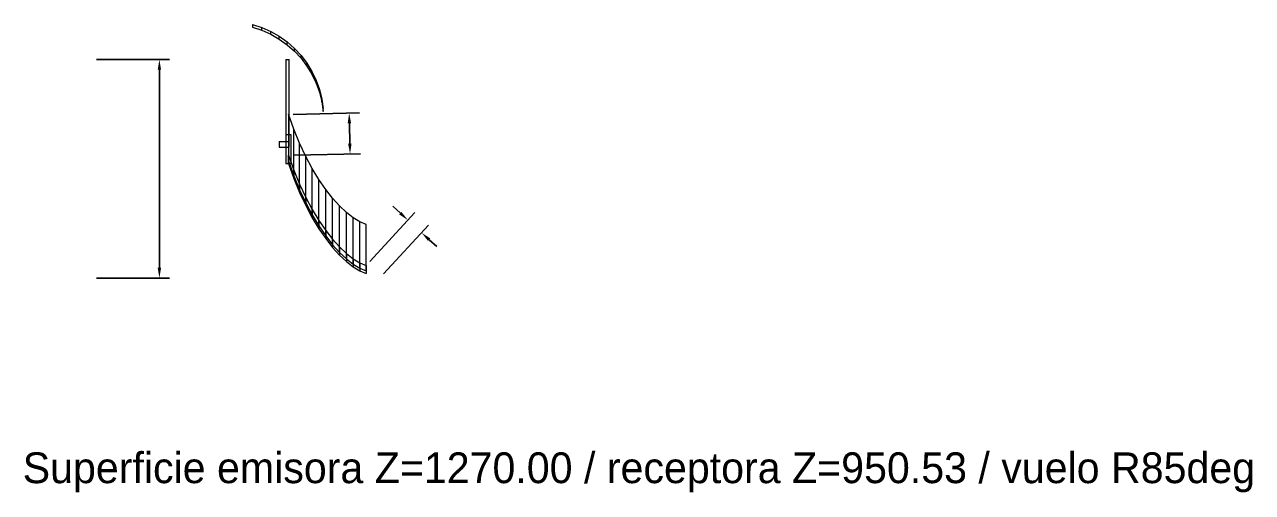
# Model space of a CAD drawing. Header units: millimetres. Extents: x -1970 to 34302, y -80068 to 6837.
# Drawn here: x 3 to 1799, y -47314 to -46629 of the extents above; entities that cross this region are included whole.
import ezdxf

# ---------------------------------------------------------------- set-up
doc = ezdxf.new("R2010")
doc.units = ezdxf.units.MM
for name, color, linetype, lineweight in [('COTAS_P', 1, 'Continuous', 0), ('DET_C05-C07', 7, 'Continuous', 0), ('TEXTOS', 4, 'Continuous', 0)]:
    doc.layers.add(name, color=color, linetype=linetype, lineweight=lineweight)
doc.dimstyles.new('R19_10', dxfattribs={"dimtxt": 25, "dimasz": 15, "dimexe": 15, "dimexo": 8, "dimgap": 10, "dimtad": 1, "dimtih": 1, "dimtoh": 1, "dimdsep": 46, "dimcen": 0.09, "dimadec": 0, "dimazin": 0, "dimtfac": 1, "dimtdec": 4, "dimtofl": 0, "dimtmove": 0, "dimatfit": 3, "dimfxl": 1, "dimtolj": 1, "dimtzin": 0, "dimarcsym": 0})

# ---------------------------------------------------------------- blocks, each defined once
blk = doc.blocks.new('*D44')
at = {"layer": 'COTAS_P', "color": 0, "lineweight": -2, "transparency": 16777216}
for p, q in [((395.7, -46760.7), (492.6, -46758.5)), ((478, -46773.8), (478.6, -46803.5)), ((397, -46820.4), (494, -46818.2))]:
    blk.add_line(p, q, dxfattribs=at)
at = {"layer": 'COTAS_P', "color": 0, "transparency": 16777216}
for points in [[(480.5, -46773.8), (475.5, -46773.9), (477.6, -46758.8)], [(481.1, -46803.5), (476.1, -46803.6), (479, -46818.5)]]:
    blk.add_solid(points, dxfattribs=at)
at = {"layer": 'Defpoints', "color": 0, "transparency": 16777216}
for p in [(387.7, -46760.9), (389, -46820.5), (479, -46818.5)]:
    blk.add_point(p, dxfattribs=at)
blk = doc.blocks.new('*D45')
at = {"layer": 'COTAS_P', "color": 0, "lineweight": -2, "transparency": 16777216}
for p, q in [((508.1, -46975.7), (573.7, -46904.3)), ((552.6, -46905.2), (541.5, -46895.1)), ((528.1, -46994.1), (593.7, -46922.7)), ((594.6, -46943.9), (605.7, -46954))]:
    blk.add_line(p, q, dxfattribs=at)
at = {"layer": 'COTAS_P', "color": 0, "transparency": 16777216}
for points in [[(554.2, -46903.4), (550.9, -46907), (563.6, -46915.4)], [(596.3, -46942.1), (592.9, -46945.7), (583.6, -46933.7)]]:
    blk.add_solid(points, dxfattribs=at)
at = {"layer": 'Defpoints', "color": 0, "transparency": 16777216}
for p in [(583.6, -46933.7), (502.7, -46981.6), (522.7, -47000)]:
    blk.add_point(p, dxfattribs=at)
blk = doc.blocks.new('*D46')
at = {"layer": 'COTAS_P', "color": 0, "lineweight": -2, "transparency": 16777216}
for p, q in [((108, -46680.5), (215, -46680.5)), ((200, -46985), (200, -46695.5)), ((108, -47000), (215, -47000))]:
    blk.add_line(p, q, dxfattribs=at)
at = {"layer": 'COTAS_P', "color": 0, "transparency": 16777216}
for points in [[(197.5, -46695.5), (202.5, -46695.5), (200, -46680.5)], [(197.5, -46985), (202.5, -46985), (200, -47000)]]:
    blk.add_solid(points, dxfattribs=at)
at = {"layer": 'Defpoints', "color": 0, "transparency": 16777216}
for p in [(100, -46680.5), (200, -46680.5), (100, -47000)]:
    blk.add_point(p, dxfattribs=at)

msp = doc.modelspace()

# ---------------------------------------------------------------- linework, layer by layer
at = {"layer": 'DET_C05-C07'}
for p, q in [((336.235, -46629.301), (349.791, -46633.684)), ((336.235, -46629.301), (336.235, -46633.301)), ((336.235, -46633.301), (349.791, -46637.684)), ((349.791, -46637.684), (349.791, -46633.684)), ((349.791, -46633.684), (362.832, -46639.422)), ((349.791, -46637.684), (362.832, -46643.422)), ((362.832, -46643.422), (362.832, -46639.422)), ((362.832, -46639.422), (375.222, -46646.456)), ((362.832, -46643.422), (375.222, -46650.456)), ((375.222, -46650.456), (375.222, -46646.456)), ((375.222, -46646.456), (386.833, -46654.712)), ((375.222, -46650.456), (386.833, -46658.712)), ((386.833, -46658.712), (386.833, -46654.712)), ((386.833, -46654.712), (397.545, -46664.106)), ((386.833, -46658.712), (397.545, -46668.106)), ((397.545, -46668.106), (397.545, -46664.106)), ((397.545, -46664.106), (407.246, -46674.54)), ((397.545, -46668.106), (407.246, -46678.54)), ((385, -46680.53), (390, -46680.53)), ((385, -46680.53), (385, -46800.53)), ((390, -46800.53), (390, -46680.53)), ((407.246, -46678.54), (407.246, -46674.54)), ((407.246, -46674.54), (415.837, -46685.906)), ((407.246, -46678.54), (415.837, -46689.906)), ((415.837, -46689.906), (415.837, -46685.906)), ((415.837, -46685.906), (423.228, -46698.086)), ((415.837, -46689.906), (423.228, -46702.086)), ((423.228, -46702.086), (423.228, -46698.086)), ((423.228, -46698.086), (429.343, -46710.955)), ((423.228, -46702.086), (429.343, -46714.955)), ((429.343, -46714.955), (429.343, -46710.955)), ((429.343, -46710.955), (434.119, -46724.378)), ((429.343, -46714.955), (434.119, -46728.378)), ((434.119, -46728.378), (434.119, -46724.378)), ((434.119, -46724.378), (437.505, -46738.217)), ((434.119, -46728.378), (437.505, -46742.217)), ((437.505, -46742.217), (437.505, -46738.217)), ((437.505, -46738.217), (439.467, -46752.329)), ((437.505, -46742.217), (439.467, -46756.329)), ((396.751, -46782.421), (389, -46760.53)), ((389, -46760.53), (389, -46828.53)), ((439.467, -46756.329), (439.467, -46752.329)), ((393, -46790.53), (385, -46790.53)), ((385, -46790.53), (385, -46832.53)), ((393, -46832.53), (393, -46790.53)), ((396.751, -46850.421), (396.751, -46782.421)), ((405.158, -46802.951), (396.751, -46782.421)), ((375, -46800.53), (390, -46800.53)), ((375, -46800.53), (375, -46808.53)), ((375, -46808.53), (390, -46808.53)), ((385, -46800.53), (390, -46800.53)), ((390, -46808.53), (390, -46800.53)), ((405.158, -46870.951), (405.158, -46802.951)), ((414.117, -46822.068), (405.158, -46802.951)), ((385, -46832.53), (393, -46832.53)), ((389, -46820.53), (396.751, -46842.421)), ((389, -46828.53), (389, -46820.53)), ((389, -46828.53), (396.751, -46850.421)), ((389, -46832.53), (389, -46828.53)), ((389, -46832.53), (396.751, -46854.421)), ((414.117, -46890.068), (414.117, -46822.068)), ((423.527, -46839.718), (414.117, -46822.068)), ((396.751, -46842.421), (396.751, -46850.421)), ((396.751, -46842.421), (405.158, -46862.951)), ((396.751, -46850.421), (396.751, -46854.421)), ((396.751, -46850.421), (405.158, -46870.951)), ((423.527, -46907.718), (423.527, -46839.718)), ((433.283, -46855.847), (423.527, -46839.718)), ((396.751, -46854.421), (405.158, -46874.951)), ((405.158, -46862.951), (405.158, -46870.951)), ((405.158, -46862.951), (414.117, -46882.068)), ((433.283, -46923.847), (433.283, -46855.847)), ((443.285, -46870.4), (433.283, -46855.847)), ((405.158, -46870.951), (405.158, -46874.951)), ((405.158, -46870.951), (414.117, -46890.068)), ((405.158, -46874.951), (414.117, -46894.068)), ((414.117, -46882.068), (414.117, -46890.068)), ((414.117, -46882.068), (423.527, -46899.718)), ((443.285, -46938.4), (443.285, -46870.4)), ((453.428, -46883.324), (443.285, -46870.4)), ((453.428, -46951.324), (453.428, -46883.324)), ((463.611, -46894.565), (453.428, -46883.324)), ((414.117, -46890.068), (414.117, -46894.068)), ((414.117, -46890.068), (423.527, -46907.718)), ((414.117, -46894.068), (423.527, -46911.718)), ((423.527, -46899.718), (423.527, -46907.718)), ((423.527, -46899.718), (433.283, -46915.847)), ((463.611, -46962.565), (463.611, -46894.565)), ((473.731, -46904.068), (463.611, -46894.565)), ((473.731, -46972.068), (473.731, -46904.068)), ((483.685, -46911.78), (473.731, -46904.068)), ((423.527, -46907.718), (423.527, -46911.718)), ((423.527, -46907.718), (433.283, -46923.847)), ((423.527, -46911.718), (433.283, -46927.847)), ((433.283, -46915.847), (433.283, -46923.847)), ((433.283, -46915.847), (443.285, -46930.4)), ((483.685, -46979.78), (483.685, -46911.78)), ((493.371, -46917.647), (483.685, -46911.78)), ((493.371, -46985.647), (493.371, -46917.647)), ((502.685, -46921.614), (493.371, -46917.647)), ((502.685, -46989.614), (502.685, -46921.614)), ((433.283, -46923.847), (433.283, -46927.847)), ((433.283, -46923.847), (443.285, -46938.4)), ((433.283, -46927.847), (443.285, -46942.4)), ((443.285, -46930.4), (443.285, -46938.4)), ((443.285, -46930.4), (453.428, -46943.324)), ((443.285, -46938.4), (443.285, -46942.4)), ((443.285, -46938.4), (453.428, -46951.324)), ((443.285, -46942.4), (453.428, -46955.324)), ((453.428, -46943.324), (453.428, -46951.324)), ((453.428, -46943.324), (463.611, -46954.565)), ((453.428, -46951.324), (453.428, -46955.324)), ((453.428, -46951.324), (463.611, -46962.565)), ((453.428, -46955.324), (463.611, -46966.565)), ((463.611, -46954.565), (463.611, -46962.565)), ((463.611, -46954.565), (473.731, -46964.068)), ((463.611, -46962.565), (463.611, -46966.565)), ((463.611, -46962.565), (473.731, -46972.068)), ((463.611, -46966.565), (473.731, -46976.068)), ((473.731, -46964.068), (473.731, -46972.068)), ((473.731, -46964.068), (483.685, -46971.78)), ((473.731, -46972.068), (473.731, -46976.068)), ((473.731, -46972.068), (483.685, -46979.78)), ((473.731, -46976.068), (483.685, -46983.78)), ((483.685, -46971.78), (483.685, -46979.78)), ((483.685, -46971.78), (493.371, -46977.647)), ((483.685, -46979.78), (483.685, -46983.78)), ((483.685, -46979.78), (493.371, -46985.647)), ((483.685, -46983.78), (493.371, -46989.647)), ((493.371, -46977.647), (493.371, -46985.647)), ((493.371, -46977.647), (502.685, -46981.614)), ((493.371, -46985.647), (493.371, -46989.647)), ((493.371, -46985.647), (502.685, -46989.614)), ((493.371, -46989.647), (502.685, -46993.614)), ((502.685, -46981.614), (502.685, -46989.614)), ((502.685, -46989.614), (502.685, -46993.614))]:
    msp.add_line(p, q, dxfattribs=at)

# ---------------------------------------------------------------- texts
at = {"layer": 'TEXTOS'}
msp.add_text('Superficie emisora Z=1270.00 / receptora Z=950.53 / vuelo R85deg', height=45, dxfattribs=at).set_placement((0, -47300))

# ---------------------------------------------------------------- dimensions: what is measured, and where the dimension line sits
at = {"layer": 'COTAS_P'}
for p1, p2, distance, picture, middle in [((100, -47000), (100, -46680.53), -100, '*D46', (200, -46840.265)), ((387.665, -46760.861), (389, -46820.53), 90, '*D44', (478.31, -46788.683)), ((502.685, -46981.614), (522.685, -47000), 90, '*D45', (573.594, -46924.55))]:
    dim = msp.add_aligned_dim(p1=p1, p2=p2, distance=distance, text='<> P', dimstyle='R19_10', dxfattribs=at)
    dim.commit()
    dim.dimension.update_dxf_attribs({"geometry": picture, "text_midpoint": middle})

doc.saveas('drawing.dxf')
